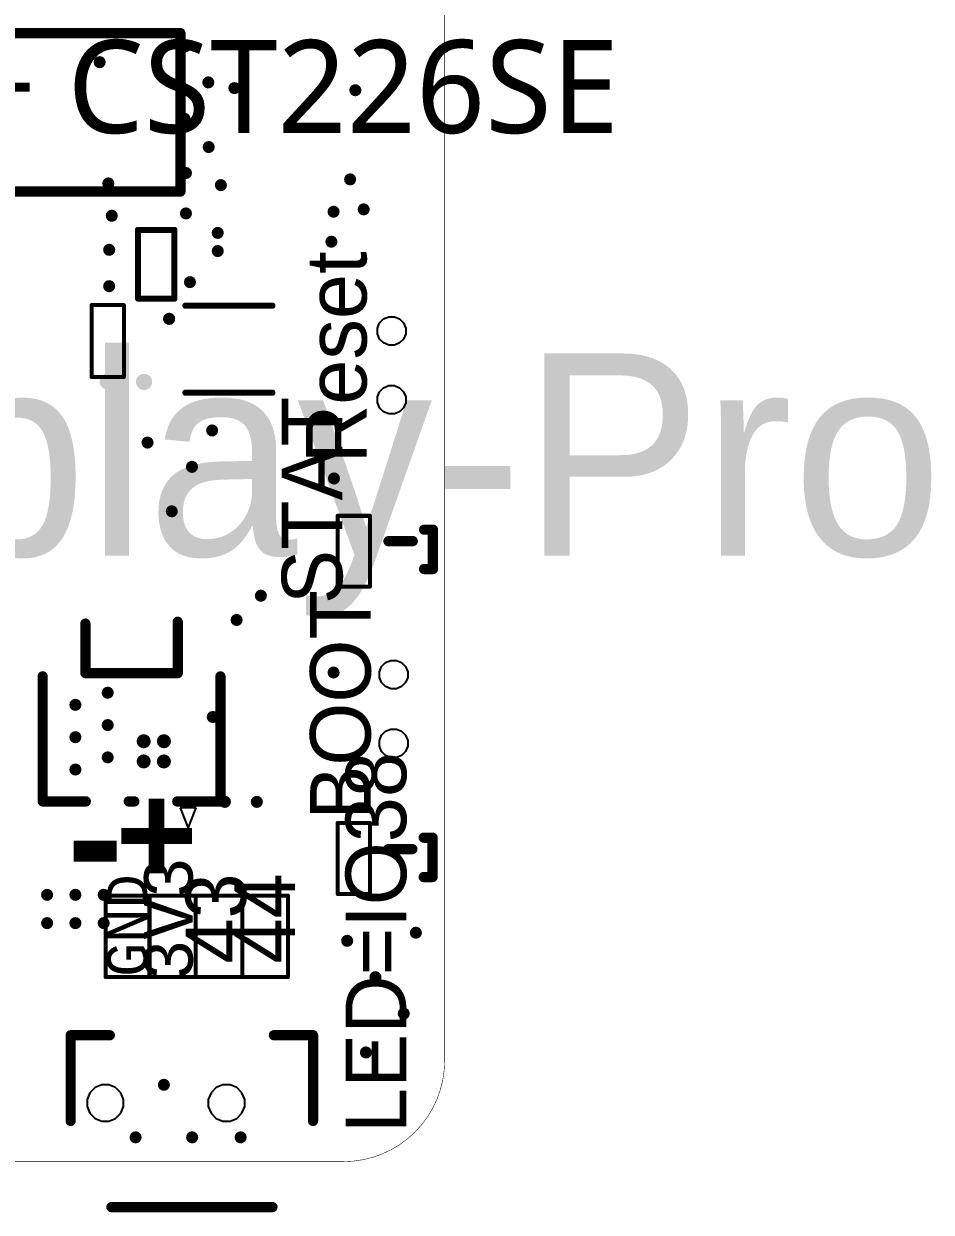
# Model space of a CAD drawing. Header units: millimetres. Extents: x -1.7 to 41.7, y -1.5 to 68.7.
# Drawn here: x 19.22 to 41.68, y -1.45 to 27.95 of the extents above; entities that cross this region are included whole.
import ezdxf

# ---------------------------------------------------------------- set-up
doc = ezdxf.new("R2010")
doc.units = ezdxf.units.MM
for name, color, linetype in [('KeepOutLayer', 6, 'Continuous'), ('MultiLayer', 9, 'Continuous'), ('TopOverlay', 2, 'Continuous'), ('ViaHoleLayer', 16, 'Continuous')]:
    doc.layers.add(name, color=color, linetype=linetype)
doc.styles.add('Arial', font='arialbd.ttf', dxfattribs={"height": 0.2})
doc.styles.add('Comic Sans MS', font='comicbd.ttf', dxfattribs={"height": 0.2})
doc.styles.add('Consolas', font='consolab.ttf', dxfattribs={"height": 0.2})
doc.styles.add('Kristen ITC', font='ITCKRIST.TTF', dxfattribs={"height": 0.2})
doc.styles.add('Segoe Print', font='segoeprb.ttf', dxfattribs={"height": 0.2})

# ---------------------------------------------------------------- blocks, each defined once
blk = doc.blocks.new('SW_SMD_TS24CA_B_1')
at = {"layer": 'MultiLayer'}
for p, q in [((-1.20269, -0.704977), (-1.14932714, -0.5761456599999999)), ((-1.14932714, -0.5761456599999999), (-1.05072434, -0.47754286)), ((-1.05072434, -0.47754286), (-0.921893, -0.4241799999999999)), ((-0.921893, -0.4241799999999999), (-0.7824495399999999, -0.4241799999999999)), ((-0.7824495399999999, -0.4241799999999999), (-0.6536181999999999, -0.47754286)), ((-0.6536181999999999, -0.47754286), (-0.5550153999999999, -0.5761456599999999)), ((-0.5550153999999999, -0.5761456599999999), (-0.5016499999999999, -0.704977)), ((0.49911, -0.704977), (0.55247286, -0.5761456599999999)), ((0.55247286, -0.5761456599999999), (0.65107566, -0.47754286)), ((0.65107566, -0.47754286), (0.7799069999999999, -0.4241799999999999)), ((0.7799069999999999, -0.4241799999999999), (0.91935046, -0.4241799999999999)), ((0.91935046, -0.4241799999999999), (1.0481818, -0.47754286)), ((1.0481818, -0.47754286), (1.1467846, -0.5761456599999999)), ((1.1467846, -0.5761456599999999), (1.20015, -0.704977)), ((-1.20269, -0.7746999999999999), (-1.20269, -0.704977)), ((-1.20269, -0.8444204599999999), (-1.20269, -0.7746999999999999)), ((-1.14932714, -0.9732517999999999), (-1.20269, -0.8444204599999999)), ((-0.5016499999999999, -0.8444204599999999), (-0.5550153999999999, -0.9732517999999999)), ((-0.5016499999999999, -0.704977), (-0.5016499999999999, -0.7746999999999999)), ((-0.5016499999999999, -0.7746999999999999), (-0.5016499999999999, -0.7746999999999999)), ((-0.5016499999999999, -0.7746999999999999), (-0.5016499999999999, -0.8444204599999999)), ((-0.5016499999999999, -0.7746999999999999), (-0.5016499999999999, -0.7746999999999999)), ((0.49911, -0.7746999999999999), (0.49911, -0.704977)), ((0.49911, -0.8444204599999999), (0.49911, -0.7746999999999999)), ((0.55247286, -0.9732517999999999), (0.49911, -0.8444204599999999)), ((1.20015, -0.8444204599999999), (1.1467846, -0.9732517999999999)), ((1.20015, -0.704977), (1.20015, -0.7746999999999999)), ((1.20015, -0.7746999999999999), (1.20015, -0.7746999999999999)), ((1.20015, -0.7746999999999999), (1.20015, -0.8444204599999999)), ((1.20015, -0.7746999999999999), (1.20015, -0.7746999999999999)), ((-1.05072434, -1.0718546), (-1.14932714, -0.9732517999999999)), ((-0.921893, -1.12522), (-1.05072434, -1.0718546)), ((-0.7824495399999999, -1.12522), (-0.921893, -1.12522)), ((-0.6536181999999999, -1.0718546), (-0.7824495399999999, -1.12522)), ((-0.5550153999999999, -0.9732517999999999), (-0.6536181999999999, -1.0718546)), ((0.65107566, -1.0718546), (0.55247286, -0.9732517999999999)), ((0.7799069999999999, -1.12522), (0.65107566, -1.0718546)), ((0.91935046, -1.12522), (0.7799069999999999, -1.12522)), ((1.0481818, -1.0718546), (0.91935046, -1.12522)), ((1.1467846, -0.9732517999999999), (1.0481818, -1.0718546))]:
    blk.add_line(p, q, dxfattribs=at)
blk = doc.blocks.new('SW_SMD_TS24CA_B_2')
at = {"layer": 'MultiLayer'}
for p, q in [((-1.20269, -0.704977), (-1.14932714, -0.5761456599999999)), ((-1.14932714, -0.5761456599999999), (-1.05072434, -0.47754286)), ((-1.05072434, -0.47754286), (-0.921893, -0.4241799999999999)), ((-0.921893, -0.4241799999999999), (-0.7824495399999999, -0.4241799999999999)), ((-0.7824495399999999, -0.4241799999999999), (-0.6536181999999999, -0.47754286)), ((-0.6536181999999999, -0.47754286), (-0.5550153999999999, -0.5761456599999999)), ((-0.5550153999999999, -0.5761456599999999), (-0.5016499999999999, -0.704977)), ((0.49911, -0.704977), (0.55247286, -0.5761456599999999)), ((0.55247286, -0.5761456599999999), (0.65107566, -0.47754286)), ((0.65107566, -0.47754286), (0.7799069999999999, -0.4241799999999999)), ((0.7799069999999999, -0.4241799999999999), (0.91935046, -0.4241799999999999)), ((0.91935046, -0.4241799999999999), (1.0481818, -0.47754286)), ((1.0481818, -0.47754286), (1.1467846, -0.5761456599999999)), ((1.1467846, -0.5761456599999999), (1.20015, -0.704977)), ((-1.20269, -0.7746999999999999), (-1.20269, -0.704977)), ((-1.20269, -0.8444204599999999), (-1.20269, -0.7746999999999999)), ((-1.14932714, -0.9732517999999999), (-1.20269, -0.8444204599999999)), ((-0.5016499999999999, -0.8444204599999999), (-0.5550153999999999, -0.9732517999999999)), ((-0.5016499999999999, -0.704977), (-0.5016499999999999, -0.7746999999999999)), ((-0.5016499999999999, -0.7746999999999999), (-0.5016499999999999, -0.7746999999999999)), ((-0.5016499999999999, -0.7746999999999999), (-0.5016499999999999, -0.8444204599999999)), ((-0.5016499999999999, -0.7746999999999999), (-0.5016499999999999, -0.7746999999999999)), ((0.49911, -0.7746999999999999), (0.49911, -0.704977)), ((0.49911, -0.8444204599999999), (0.49911, -0.7746999999999999)), ((0.55247286, -0.9732517999999999), (0.49911, -0.8444204599999999)), ((1.20015, -0.8444204599999999), (1.1467846, -0.9732517999999999)), ((1.20015, -0.704977), (1.20015, -0.7746999999999999)), ((1.20015, -0.7746999999999999), (1.20015, -0.7746999999999999)), ((1.20015, -0.7746999999999999), (1.20015, -0.8444204599999999)), ((1.20015, -0.7746999999999999), (1.20015, -0.7746999999999999)), ((-1.05072434, -1.0718546), (-1.14932714, -0.9732517999999999)), ((-0.921893, -1.12522), (-1.05072434, -1.0718546)), ((-0.7824495399999999, -1.12522), (-0.921893, -1.12522)), ((-0.6536181999999999, -1.0718546), (-0.7824495399999999, -1.12522)), ((-0.5550153999999999, -0.9732517999999999), (-0.6536181999999999, -1.0718546)), ((0.65107566, -1.0718546), (0.55247286, -0.9732517999999999)), ((0.7799069999999999, -1.12522), (0.65107566, -1.0718546)), ((0.91935046, -1.12522), (0.7799069999999999, -1.12522)), ((1.0481818, -1.0718546), (0.91935046, -1.12522)), ((1.1467846, -0.9732517999999999), (1.0481818, -1.0718546))]:
    blk.add_line(p, q, dxfattribs=at)
blk = doc.blocks.new('CAP_0402_5')
at = {"layer": 'TopOverlay', "const_width": 0.0999998}
for points in [[(-0.889, 0.40000174), (-0.889, -0.3999992)], [(-0.889, 0.40000174), (0.889, 0.40000174)], [(0.889, 0.40000174), (0.889, -0.3999992)], [(-0.889, -0.3999992), (0.889, -0.3999992)]]:
    blk.add_lwpolyline(points, dxfattribs=at)
at = {"layer": 'TopOverlay', "const_width": 0.0499999}
for points in [[(-0.91399868, 0.40000174, 1), (-0.86400132, 0.40000174, 1)], [(-0.91399868, 0.40000174, 1), (-0.86400132, 0.40000174, 1)], [(0.86400132, 0.40000174, 1), (0.91399868, 0.40000174, 1)], [(0.86400132, 0.40000174, 1), (0.91399868, 0.40000174, 1)], [(-0.91399868, -0.3999992, 1), (-0.86400132, -0.3999992, 1)], [(-0.91399868, -0.3999992, 1), (-0.86400132, -0.3999992, 1)], [(0.86400132, -0.3999992, 1), (0.91399868, -0.3999992, 1)], [(0.86400132, -0.3999992, 1), (0.91399868, -0.3999992, 1)]]:
    blk.add_lwpolyline(points, format="xyb", close=True, dxfattribs=at)
blk = doc.blocks.new('DFN_8_L2_0_W2_0_P0_50_BL_EP_1_9')
at = {"layer": 'TopOverlay', "const_width": 0.1524}
for points in [[(-1.076198, -1.076198), (-1.076198, 1.076198)], [(1.076198, -1.076198), (1.076198, 1.076198)]]:
    blk.add_lwpolyline(points, dxfattribs=at)
at = {"layer": 'TopOverlay'}
for points, const_width in [([(-1.114298, 1.076198, 1), (-1.038098, 1.076198, 1)], 0.0762), ([(1.038098, 1.076198, 1), (1.114298, 1.076198, 1)], 0.0762), ([(-1.114298, -1.076198, 1), (-1.038098, -1.076198, 1)], 0.0762), ([(1.038098, -1.076198, 1), (1.114298, -1.076198, 1)], 0.0762), ([(-0.675132, -1.480058, 1), (-0.824992, -1.480058, 1)], 0.1500124), ([(-0.8624951, -1.480058, 1), (-0.7874888999999999, -1.480058, 1)], 0.0750062), ([(-0.7126351, -1.480058, 1), (-0.6376288999999999, -1.480058, 1)], 0.0750062)]:
    blk.add_lwpolyline(points, format="xyb", close=True, dxfattribs=dict(at, const_width=const_width))
blk = doc.blocks.new('R0402_10')
at = {"layer": 'TopOverlay', "const_width": 0.1524}
for points in [[(-0.25395682, 0.4499584599999999), (-0.84987638, 0.4499584599999999)], [(-0.84987638, -0.44987718), (-0.84987638, 0.4499584599999999)], [(0.84996274, 0.4499584599999999), (-0.25395682, 0.4499584599999999)], [(0.84996274, -0.45003974), (0.84996274, 0.4499584599999999)], [(-0.25395682, -0.44987718), (-0.84987638, -0.44987718)], [(-0.84971382, -0.45003974), (-0.84987638, -0.44987718)], [(0.84996274, -0.44987718), (-0.25395682, -0.44987718)]]:
    blk.add_lwpolyline(points, dxfattribs=at)
at = {"layer": 'TopOverlay', "const_width": 0.0762}
for points in [[(-0.88797638, 0.4499584599999999, 1), (-0.81177638, 0.4499584599999999, 1)], [(-0.88797638, 0.4499584599999999, 1), (-0.81177638, 0.4499584599999999, 1)], [(-0.29205682, 0.4499584599999999, 1), (-0.21585682, 0.4499584599999999, 1)], [(-0.29205682, 0.4499584599999999, 1), (-0.21585682, 0.4499584599999999, 1)], [(0.81186274, 0.4499584599999999, 1), (0.8880627399999999, 0.4499584599999999, 1)], [(0.81186274, 0.4499584599999999, 1), (0.8880627399999999, 0.4499584599999999, 1)], [(-0.88797638, -0.44987718, 1), (-0.81177638, -0.44987718, 1)], [(-0.88797638, -0.44987718, 1), (-0.81177638, -0.44987718, 1)], [(-0.88797638, -0.44987718, 1), (-0.81177638, -0.44987718, 1)], [(-0.88781382, -0.45003974, 1), (-0.8116138199999999, -0.45003974, 1)], [(-0.29205682, -0.44987718, 1), (-0.21585682, -0.44987718, 1)], [(-0.29205682, -0.44987718, 1), (-0.21585682, -0.44987718, 1)], [(0.81186274, -0.44987718, 1), (0.8880627399999999, -0.44987718, 1)], [(0.81186274, -0.45003974, 1), (0.8880627399999999, -0.45003974, 1)]]:
    blk.add_lwpolyline(points, format="xyb", close=True, dxfattribs=at)
blk = doc.blocks.new('SW_TH_MSK12C02_HB_1_B_29')
at = {"layer": 'KeepOutLayer'}
for points, const_width in [([(-1.0498582, 0.550164, 1), (-1.9498818, 0.550164, 1)], 0.00508), ([(1.9501358, 0.550164, 1), (1.0501122, 0.550164, 1)], 0.00508), ([(-1.9511518, 0.550164, 1), (-1.9486118, 0.550164, 1)], 0.00254), ([(-1.0511282, 0.550164, 1), (-1.0485882, 0.550164, 1)], 0.00254), ([(1.0488422, 0.550164, 1), (1.0513822, 0.550164, 1)], 0.00254), ([(1.9488658, 0.550164, 1), (1.9514058, 0.550164, 1)], 0.00254)]:
    blk.add_lwpolyline(points, format="xyb", close=True, dxfattribs=dict(at, const_width=const_width))
blk = doc.blocks.new('RES_0402_40')
at = {"layer": 'TopOverlay', "const_width": 0.0999998}
for points in [[(-0.8763000000000001, 0.40000174), (-0.8763000000000001, -0.3999992)], [(-0.8763000000000001, 0.40000174), (0.8763000000000001, 0.40000174)], [(0.8763000000000001, 0.40000174), (0.8763000000000001, -0.3999992)], [(-0.8763000000000001, -0.3999992), (0.8763000000000001, -0.3999992)]]:
    blk.add_lwpolyline(points, dxfattribs=at)
at = {"layer": 'TopOverlay', "const_width": 0.0499999}
for points in [[(-0.9012986799999999, 0.40000174, 1), (-0.8513013199999999, 0.40000174, 1)], [(-0.9012986799999999, 0.40000174, 1), (-0.8513013199999999, 0.40000174, 1)], [(0.8513013199999999, 0.40000174, 1), (0.9012986799999999, 0.40000174, 1)], [(0.8513013199999999, 0.40000174, 1), (0.9012986799999999, 0.40000174, 1)], [(-0.9012986799999999, -0.3999992, 1), (-0.8513013199999999, -0.3999992, 1)], [(-0.9012986799999999, -0.3999992, 1), (-0.8513013199999999, -0.3999992, 1)], [(0.8513013199999999, -0.3999992, 1), (0.9012986799999999, -0.3999992, 1)], [(0.8513013199999999, -0.3999992, 1), (0.9012986799999999, -0.3999992, 1)]]:
    blk.add_lwpolyline(points, format="xyb", close=True, dxfattribs=at)
blk = doc.blocks.new('LED_SMD_L1_7_W1_1_R_RD_GREEN_47')
at = {"layer": 'TopOverlay', "const_width": 0.254}
for points in [[(-0.4932934, 0.6311391999999999), (-0.4932934, 0.8499856)], [(0.4800346, 0.8499856), (-0.4932934, 0.8499856)], [(0.4800346, 0.6299961999999999), (0.4800346, 0.8499856)], [(-0.2100072, -0.2500376), (-0.2100072, 0.3499866)]]:
    blk.add_lwpolyline(points, dxfattribs=at)
at = {"layer": 'TopOverlay', "const_width": 0.127}
for points in [[(-0.5567934, 0.8499856, 1), (-0.4297933999999999, 0.8499856, 1)], [(-0.5567934, 0.8499856, 1), (-0.4297933999999999, 0.8499856, 1)], [(0.4165346, 0.8499856, 1), (0.5435346, 0.8499856, 1)], [(0.4165346, 0.8499856, 1), (0.5435346, 0.8499856, 1)], [(-0.5567934, 0.6311391999999999, 1), (-0.4297933999999999, 0.6311391999999999, 1)], [(0.4165346, 0.6299961999999999, 1), (0.5435346, 0.6299961999999999, 1)], [(-0.2735072, 0.3499866, 1), (-0.1465072, 0.3499866, 1)], [(-0.2735072, -0.2500376, 1), (-0.1465072, -0.2500376, 1)]]:
    blk.add_lwpolyline(points, format="xyb", close=True, dxfattribs=at)
blk = doc.blocks.new('LED_SMD_L1_7_W1_1_R_RD_GREEN_73')
at = {"layer": 'TopOverlay', "const_width": 0.254}
for points in [[(0.4800346, 0.8499856), (-0.4932934, 0.8499856)], [(-0.4932934, 0.6311391999999999), (-0.4932934, 0.8499856)], [(0.4800346, 0.6299961999999999), (0.4800346, 0.8499856)], [(-0.2100072, -0.2500376), (-0.2100072, 0.3499866)]]:
    blk.add_lwpolyline(points, dxfattribs=at)
at = {"layer": 'TopOverlay', "const_width": 0.127}
for points in [[(-0.5567934, 0.8499856, 1), (-0.4297933999999999, 0.8499856, 1)], [(-0.5567934, 0.8499856, 1), (-0.4297933999999999, 0.8499856, 1)], [(0.4165346, 0.8499856, 1), (0.5435346, 0.8499856, 1)], [(0.4165346, 0.8499856, 1), (0.5435346, 0.8499856, 1)], [(-0.5567934, 0.6311391999999999, 1), (-0.4297933999999999, 0.6311391999999999, 1)], [(0.4165346, 0.6299961999999999, 1), (0.5435346, 0.6299961999999999, 1)], [(-0.2735072, 0.3499866, 1), (-0.1465072, 0.3499866, 1)], [(-0.2735072, -0.2500376, 1), (-0.1465072, -0.2500376, 1)]]:
    blk.add_lwpolyline(points, format="xyb", close=True, dxfattribs=at)
blk = doc.blocks.new('RES_0402_74')
at = {"layer": 'TopOverlay', "const_width": 0.0999998}
for points in [[(-0.8763000000000001, -0.3999992), (-0.8763000000000001, 0.40000174)], [(0.8763000000000001, 0.40000174), (-0.8763000000000001, 0.40000174)], [(0.8763000000000001, -0.3999992), (0.8763000000000001, 0.40000174)], [(0.8763000000000001, -0.3999992), (-0.8763000000000001, -0.3999992)]]:
    blk.add_lwpolyline(points, dxfattribs=at)
at = {"layer": 'TopOverlay', "const_width": 0.0499999}
for points in [[(-0.9012986799999999, 0.40000174, 1), (-0.8513013199999999, 0.40000174, 1)], [(-0.9012986799999999, 0.40000174, 1), (-0.8513013199999999, 0.40000174, 1)], [(0.8513013199999999, 0.40000174, 1), (0.9012986799999999, 0.40000174, 1)], [(0.8513013199999999, 0.40000174, 1), (0.9012986799999999, 0.40000174, 1)], [(-0.9012986799999999, -0.3999992, 1), (-0.8513013199999999, -0.3999992, 1)], [(-0.9012986799999999, -0.3999992, 1), (-0.8513013199999999, -0.3999992, 1)], [(0.8513013199999999, -0.3999992, 1), (0.9012986799999999, -0.3999992, 1)], [(0.8513013199999999, -0.3999992, 1), (0.9012986799999999, -0.3999992, 1)]]:
    blk.add_lwpolyline(points, format="xyb", close=True, dxfattribs=at)
blk = doc.blocks.new('CONN_SMD_BM02B_ACHLKS_GAN_ETF_92')
at = {"layer": 'TopOverlay'}
for p, q in [((-1.3999972, 2.6500074), (-1.5999968, 2.1500084)), ((-1.1999976, 2.1500084), (-1.3999972, 2.6500074)), ((-1.5999968, 2.1500084), (-1.5999968, 2.1500084)), ((-1.5999968, 2.1500084), (-1.1999976, 2.1500084))]:
    blk.add_line(p, q, dxfattribs=at)
at = {"layer": 'TopOverlay', "const_width": 0.254}
for points in [[(-2.1999956, 1.9894804), (-2.1999956, -1.1043412)], [(-1.1311382, 1.9894804), (-2.1999956, 1.9894804)], [(0.06885939999999999, 1.9894804), (-0.06885939999999999, 1.9894804)], [(2.1999956, 1.9894804), (1.1311382, 1.9894804)], [(2.1999956, 1.9894804), (2.1999956, -1.1043412)], [(1.143, -1.1855196), (-1.143, -1.1855196)], [(-1.143, -1.1855196), (-1.143, -2.4555196)], [(1.143, -1.1855196), (1.143, -2.4105108)]]:
    blk.add_lwpolyline(points, dxfattribs=at)
at = {"layer": 'TopOverlay', "const_width": 0.127}
for points in [[(-2.2634956, 1.9894804, 1), (-2.1364956, 1.9894804, 1)], [(-2.2634956, 1.9894804, 1), (-2.1364956, 1.9894804, 1)], [(-1.1946382, 1.9894804, 1), (-1.0676382, 1.9894804, 1)], [(-0.1323594, 1.9894804, 1), (-0.0053594, 1.9894804, 1)], [(0.0053594, 1.9894804, 1), (0.1323594, 1.9894804, 1)], [(1.0676382, 1.9894804, 1), (1.1946382, 1.9894804, 1)], [(2.1364956, 1.9894804, 1), (2.2634956, 1.9894804, 1)], [(2.1364956, 1.9894804, 1), (2.2634956, 1.9894804, 1)], [(-2.2634956, -1.1043412, 1), (-2.1364956, -1.1043412, 1)], [(-1.2065, -1.1855196, 1), (-1.0795, -1.1855196, 1)], [(-1.2065, -1.1855196, 1), (-1.0795, -1.1855196, 1)], [(1.0795, -1.1855196, 1), (1.2065, -1.1855196, 1)], [(1.0795, -1.1855196, 1), (1.2065, -1.1855196, 1)], [(2.1364956, -1.1043412, 1), (2.2634956, -1.1043412, 1)], [(-1.2065, -2.4555196, 1), (-1.0795, -2.4555196, 1)], [(1.0795, -2.4105108, 1), (1.2065, -2.4105108, 1)]]:
    blk.add_lwpolyline(points, format="xyb", close=True, dxfattribs=at)
blk = doc.blocks.new('CONN_SMD_A1002WR_S_4P_94')
at = {"layer": 'TopOverlay', "const_width": 0.254}
for points in [[(-3.127121, -0.794004), (-3.127121, 1.3264388)], [(-3.127121, 1.3264388), (-2.1581364, 1.3264388)], [(1.9040094, 1.3264388), (2.8722066, 1.3264388)], [(2.8722066, -0.794004), (2.8722066, 1.3264388)], [(-2.1192998, -2.925572), (1.8663666, -2.925572)]]:
    blk.add_lwpolyline(points, dxfattribs=at)
at = {"layer": 'TopOverlay', "const_width": 0.127}
for points in [[(-3.190621, 1.3264388, 1), (-3.063621, 1.3264388, 1)], [(-3.190621, 1.3264388, 1), (-3.063621, 1.3264388, 1)], [(-2.2216364, 1.3264388, 1), (-2.0946364, 1.3264388, 1)], [(1.8405094, 1.3264388, 1), (1.9675094, 1.3264388, 1)], [(2.8087066, 1.3264388, 1), (2.9357066, 1.3264388, 1)], [(2.8087066, 1.3264388, 1), (2.9357066, 1.3264388, 1)], [(-3.190621, -0.794004, 1), (-3.063621, -0.794004, 1)], [(2.8087066, -0.794004, 1), (2.9357066, -0.794004, 1)], [(-2.1827998, -2.925572, 1), (-2.0557998, -2.925572, 1)], [(1.8028666, -2.925572, 1), (1.9298666, -2.925572, 1)]]:
    blk.add_lwpolyline(points, format="xyb", close=True, dxfattribs=at)

msp = doc.modelspace()

# ---------------------------------------------------------------- hatches: boundary and pattern name
at = {"layer": 'ViaHoleLayer'}
h = msp.add_hatch(color=16, dxfattribs=at)
edge = h.paths.add_edge_path()
edge.add_arc((23.21333686, 27.38961502), 0.1499997, 0, 360)
h = msp.add_hatch(color=16, dxfattribs=at)
edge = h.paths.add_edge_path()
edge.add_arc((21.10000098, 26.99999934), 0.1499997, 0, 360)
h = msp.add_hatch(color=16, dxfattribs=at)
edge = h.paths.add_edge_path()
edge.add_arc((23.79033596, 26.50000034), 0.1499997, 0, 360)
h = msp.add_hatch(color=16, dxfattribs=at)
edge = h.paths.add_edge_path()
edge.add_arc((24.43595824, 26.35786702), 0.1499997, 0, 360)
h = msp.add_hatch(color=16, dxfattribs=at)
edge = h.paths.add_edge_path()
edge.add_arc((27.4288504, 26.30606372), 0.1499997, 0, 360)
h = msp.add_hatch(color=16, dxfattribs=at)
edge = h.paths.add_edge_path()
edge.add_arc((23.19999932, 25.5999996), 0.1499997, 0, 360)
h = msp.add_hatch(color=16, dxfattribs=at)
edge = h.paths.add_edge_path()
edge.add_arc((23.80000066, 24.900001), 0.1499997, 0, 360)
h = msp.add_hatch(color=16, dxfattribs=at)
edge = h.paths.add_edge_path()
edge.add_arc((23.2359581, 24.25786614), 0.1499997, 0, 360)
h = msp.add_hatch(color=16, dxfattribs=at)
edge = h.paths.add_edge_path()
edge.add_arc((21.31533202, 24.00000026), 0.1499997, 0, 360)
h = msp.add_hatch(color=16, dxfattribs=at)
edge = h.paths.add_edge_path()
edge.add_arc((27.29999874, 24.10000006), 0.1499997, 0, 360)
h = msp.add_hatch(color=16, dxfattribs=at)
edge = h.paths.add_edge_path()
edge.add_arc((24.10129292, 23.95786674), 0.1499997, 0, 360)
h = msp.add_hatch(color=16, dxfattribs=at)
edge = h.paths.add_edge_path()
edge.add_arc((21.40000038, 23.19999932), 0.1499997, 0, 360)
h = msp.add_hatch(color=16, dxfattribs=at)
edge = h.paths.add_edge_path()
edge.add_arc((23.2359581, 23.2578656), 0.1499997, 0, 360)
h = msp.add_hatch(color=16, dxfattribs=at)
edge = h.paths.add_edge_path()
edge.add_arc((26.89033484, 23.30000166), 0.1499997, 0, 360)
h = msp.add_hatch(color=16, dxfattribs=at)
edge = h.paths.add_edge_path()
edge.add_arc((27.63595946, 23.3578654), 0.1499997, 0, 360)
h = msp.add_hatch(color=16, dxfattribs=at)
edge = h.paths.add_edge_path()
edge.add_arc((24.0233327, 22.77666768), 0.1499997, 0, 360)
h = msp.add_hatch(color=16, dxfattribs=at)
edge = h.paths.add_edge_path()
edge.add_arc((26.83595852, 22.557867), 0.1499997, 0, 360)
h = msp.add_hatch(color=16, dxfattribs=at)
edge = h.paths.add_edge_path()
edge.add_arc((21.33595936, 22.3578674), 0.1499997, 0, 360)
h = msp.add_hatch(color=16, dxfattribs=at)
edge = h.paths.add_edge_path()
edge.add_arc((24.0233327, 22.32666858), 0.1499997, 0, 360)
h = msp.add_hatch(color=16, dxfattribs=at)
edge = h.paths.add_edge_path()
edge.add_arc((21.33595936, 21.45786666), 0.1499997, 0, 360)
h = msp.add_hatch(color=16, dxfattribs=at)
edge = h.paths.add_edge_path()
edge.add_arc((23.3359579, 21.55786646), 0.1499997, 0, 360)
h = msp.add_hatch(color=16, dxfattribs=at)
edge = h.paths.add_edge_path()
edge.add_arc((21.30000058, 19.0999999), 0.1999996, 0, 360)
h = msp.add_hatch(color=16, dxfattribs=at)
edge = h.paths.add_edge_path()
edge.add_arc((22.19999878, 19.08899916), 0.1999996, 0, 360)
h = msp.add_hatch(color=16, dxfattribs=at)
edge = h.paths.add_edge_path()
edge.add_arc((21.50000018, 18.39999876), 0.1999996, 0, 360)
h = msp.add_hatch(color=16, dxfattribs=at)
edge = h.paths.add_edge_path()
edge.add_arc((23.88500684, 17.88875772), 0.1499997, 0, 360)
h = msp.add_hatch(color=16, dxfattribs=at)
edge = h.paths.add_edge_path()
edge.add_arc((22.2850075, 17.58875832), 0.1499997, 0, 360)
h = msp.add_hatch(color=16, dxfattribs=at)
edge = h.paths.add_edge_path()
edge.add_arc((23.38500784, 16.98875698), 0.1499997, 0, 360)
h = msp.add_hatch(color=16, dxfattribs=at)
edge = h.paths.add_edge_path()
edge.add_arc((26.89999954, 16.69999962), 0.1499997, 0, 360)
h = msp.add_hatch(color=16, dxfattribs=at)
edge = h.paths.add_edge_path()
edge.add_arc((22.8850063, 15.88875918), 0.1499997, 0, 360)
h = msp.add_hatch(color=16, dxfattribs=at)
edge = h.paths.add_edge_path()
edge.add_arc((25.0903359, 13.80000034), 0.1499997, 0, 360)
h = msp.add_hatch(color=16, dxfattribs=at)
edge = h.paths.add_edge_path()
edge.add_arc((24.49033456, 13.20000154), 0.1499997, 0, 360)
h = msp.add_hatch(color=16, dxfattribs=at)
edge = h.paths.add_edge_path()
edge.add_arc((26.89033484, 11.89999906), 0.1499997, 0, 360)
h = msp.add_hatch(color=16, dxfattribs=at)
edge = h.paths.add_edge_path()
edge.add_arc((21.30000058, 11.40000006), 0.1499997, 0, 360)
h = msp.add_hatch(color=16, dxfattribs=at)
edge = h.paths.add_edge_path()
edge.add_arc((20.49999964, 11.09999812), 0.1499997, 0, 360)
h = msp.add_hatch(color=16, dxfattribs=at)
edge = h.paths.add_edge_path()
edge.add_arc((23.90000046, 10.80000126), 0.1499997, 0, 360)
h = msp.add_hatch(color=16, dxfattribs=at)
edge = h.paths.add_edge_path()
edge.add_arc((21.30000058, 10.59999912), 0.1499997, 0, 360)
h = msp.add_hatch(color=16, dxfattribs=at)
edge = h.paths.add_edge_path()
edge.add_arc((20.49999964, 10.29999718), 0.1499997, 0, 360)
h = msp.add_hatch(color=16, dxfattribs=at)
edge = h.paths.add_edge_path()
edge.add_arc((22.19033408, 10.19999992), 0.17499838, 0, 360)
h = msp.add_hatch(color=16, dxfattribs=at)
edge = h.paths.add_edge_path()
edge.add_arc((22.69033562, 10.19999992), 0.17499838, 0, 360)
h = msp.add_hatch(color=16, dxfattribs=at)
edge = h.paths.add_edge_path()
edge.add_arc((21.30000058, 9.80000072), 0.1499997, 0, 360)
h = msp.add_hatch(color=16, dxfattribs=at)
edge = h.paths.add_edge_path()
edge.add_arc((22.19033408, 9.700000919999999), 0.17499838, 0, 360)
h = msp.add_hatch(color=16, dxfattribs=at)
edge = h.paths.add_edge_path()
edge.add_arc((22.69033562, 9.700000919999999), 0.17499838, 0, 360)
h = msp.add_hatch(color=16, dxfattribs=at)
edge = h.paths.add_edge_path()
edge.add_arc((20.49999964, 9.49999878), 0.1499997, 0, 360)
h = msp.add_hatch(color=16, dxfattribs=at)
edge = h.paths.add_edge_path()
edge.add_arc((24.19999986, 8.700000379999999), 0.1499997, 0, 360)
h = msp.add_hatch(color=16, dxfattribs=at)
edge = h.paths.add_edge_path()
edge.add_arc((24.9903361, 8.700000379999999), 0.1499997, 0, 360)
h = msp.add_hatch(color=16, dxfattribs=at)
edge = h.paths.add_edge_path()
edge.add_arc((19.80000104, 6.399999899999999), 0.1499997, 0, 360)
h = msp.add_hatch(color=16, dxfattribs=at)
edge = h.paths.add_edge_path()
edge.add_arc((20.49999964, 6.399999899999999), 0.1499997, 0, 360)
h = msp.add_hatch(color=16, dxfattribs=at)
edge = h.paths.add_edge_path()
edge.add_arc((21.20000078, 6.399999899999999), 0.1499997, 0, 360)
h = msp.add_hatch(color=16, dxfattribs=at)
edge = h.paths.add_edge_path()
edge.add_arc((19.80000104, 5.69999876), 0.1499997, 0, 360)
h = msp.add_hatch(color=16, dxfattribs=at)
edge = h.paths.add_edge_path()
edge.add_arc((20.49999964, 5.69999876), 0.1499997, 0, 360)
h = msp.add_hatch(color=16, dxfattribs=at)
edge = h.paths.add_edge_path()
edge.add_arc((21.20000078, 5.69999876), 0.1499997, 0, 360)
h = msp.add_hatch(color=16, dxfattribs=at)
edge = h.paths.add_edge_path()
edge.add_arc((28.92746564, 5.462008379999999), 0.1499997, 0, 360)
h = msp.add_hatch(color=16, dxfattribs=at)
edge = h.paths.add_edge_path()
edge.add_arc((27.22746396, 5.262008779999999), 0.1499997, 0, 360)
h = msp.add_hatch(color=16, dxfattribs=at)
edge = h.paths.add_edge_path()
edge.add_arc((27.9274651, 4.36200804), 0.1499997, 0, 360)
h = msp.add_hatch(color=16, dxfattribs=at)
edge = h.paths.add_edge_path()
edge.add_arc((28.62746624, 3.462009839999999), 0.1499997, 0, 360)
h = msp.add_hatch(color=16, dxfattribs=at)
edge = h.paths.add_edge_path()
edge.add_arc((27.69033578, 2.50000008), 0.1499997, 0, 360)
h = msp.add_hatch(color=16, dxfattribs=at)
edge = h.paths.add_edge_path()
edge.add_arc((22.69033562, 1.70000168), 0.1499997, 0, 360)
h = msp.add_hatch(color=16, dxfattribs=at)
edge = h.paths.add_edge_path()
edge.add_arc((21.99033448, 0.40000174), 0.1499997, 0, 360)
h = msp.add_hatch(color=16, dxfattribs=at)
edge = h.paths.add_edge_path()
edge.add_arc((23.39033422, 0.40000174), 0.1499997, 0, 360)
h = msp.add_hatch(color=16, dxfattribs=at)
edge = h.paths.add_edge_path()
edge.add_arc((24.59033436, 0.40000174), 0.1499997, 0, 360)

# ---------------------------------------------------------------- linework, layer by layer
at = {"layer": 'KeepOutLayer', "const_width": 0.0127}
for points in [[(29.64032934, 2.30000048), (29.64033188, 66.19999967999999)], [(0.8403336, -0.1999996), (27.14033434, -0.1999996)]]:
    msp.add_lwpolyline(points, dxfattribs=at)
msp.add_lwpolyline([(29.64033442, 2.30000048, -0.4142135623730951), (27.14033434, -0.1999996)], format="xyb", dxfattribs=at)
at = {"layer": 'KeepOutLayer', "const_width": 0.00635}
for points in [[(29.63715434, 2.30000048, 1), (29.64350434, 2.30000048, 1)], [(29.63715942, 2.30000048, 1), (29.64350942, 2.30000048, 1)], [(27.13715934, -0.1999996, 1), (27.14350934, -0.1999996, 1)], [(27.13715934, -0.1999996, 1), (27.14350934, -0.1999996, 1)]]:
    msp.add_lwpolyline(points, format="xyb", close=True, dxfattribs=at)
at = {"layer": 'MultiLayer'}
for p, q in [((20.85889402, 1.50472394), (20.79038514, 1.33932676)), ((20.98548508, 1.631315), (20.85889402, 1.50472394)), ((21.15088226, 1.69982642), (20.98548508, 1.631315)), ((21.24039694, 1.69982642), (21.15088226, 1.69982642)), ((21.32990908, 1.69982642), (21.24039694, 1.69982642)), ((21.49530626, 1.631315), (21.32990908, 1.69982642)), ((21.62189732, 1.50472394), (21.49530626, 1.631315)), ((21.69040874, 1.33932676), (21.62189732, 1.50472394)), ((23.85888802, 1.50472394), (23.79037914, 1.33932676)), ((23.98547908, 1.631315), (23.85888802, 1.50472394)), ((24.15087626, 1.69982642), (23.98547908, 1.631315)), ((24.24039094, 1.69982642), (24.15087626, 1.69982642)), ((24.32990308, 1.69982642), (24.24039094, 1.69982642)), ((24.49530026, 1.631315), (24.32990308, 1.69982642)), ((24.62189132, 1.50472394), (24.49530026, 1.631315)), ((24.69040274, 1.33932676), (24.62189132, 1.50472394)), ((20.79038514, 1.33932676), (20.79038514, 1.24981462)), ((20.79038514, 1.24981462), (20.79038514, 1.24981462)), ((20.79038514, 1.24981462), (20.79038514, 1.16029994)), ((21.69040874, 1.24981462), (21.69040874, 1.33932676)), ((21.69040874, 1.16029994), (21.69040874, 1.24981462)), ((23.79037914, 1.33932676), (23.79037914, 1.24981462)), ((23.79037914, 1.24981462), (23.79037914, 1.24981462)), ((23.79037914, 1.24981462), (23.79037914, 1.16029994)), ((24.69040274, 1.24981462), (24.69040274, 1.33932676)), ((24.69040274, 1.16029994), (24.69040274, 1.24981462)), ((20.79038514, 1.16029994), (20.85889402, 0.99490276)), ((20.85889402, 0.99490276), (20.98548508, 0.8683117)), ((21.49530626, 0.8683117), (21.62189732, 0.99490276)), ((21.62189732, 0.99490276), (21.69040874, 1.16029994)), ((23.79037914, 1.16029994), (23.85888802, 0.99490276)), ((23.85888802, 0.99490276), (23.98547908, 0.8683117)), ((24.49530026, 0.8683117), (24.62189132, 0.99490276)), ((24.62189132, 0.99490276), (24.69040274, 1.16029994)), ((20.98548508, 0.8683117), (21.15088226, 0.7998028199999999)), ((21.15088226, 0.7998028199999999), (21.24039694, 0.7998028199999999)), ((21.24039694, 0.7998028199999999), (21.32990908, 0.7998028199999999)), ((21.32990908, 0.7998028199999999), (21.49530626, 0.8683117)), ((23.98547908, 0.8683117), (24.15087626, 0.7998028199999999)), ((24.15087626, 0.7998028199999999), (24.24039094, 0.7998028199999999)), ((24.24039094, 0.7998028199999999), (24.32990308, 0.7998028199999999)), ((24.32990308, 0.7998028199999999), (24.49530026, 0.8683117))]:
    msp.add_line(p, q, dxfattribs=at)
at = {"layer": 'TopOverlay'}
for points, const_width in [([(6.20347502, 27.71734868), (23.09999952, 27.71734868)], 0.254), ([(23.09999952, 23.80000066), (23.09999952, 27.71734868)], 0.254), ([(6.20347502, 23.80000066), (23.09999952, 23.80000066)], 0.254), ([(21.24888308, 4.36636668), (21.24888308, 6.381221679999999)], 0.0999998), ([(21.24888308, 6.381221679999999), (25.76110926, 6.381221679999999)], 0.0999998), ([(22.33447654, 4.39912506), (22.33447654, 6.347391419999999)], 0.0999998), ([(23.4766866, 4.39912506), (23.4766866, 6.322458779999999)], 0.0999998), ([(24.6325898, 4.36636668), (24.6325898, 6.2897004)], 0.0999998), ([(25.76110926, 4.36636668), (25.76110926, 6.381221679999999)], 0.0999998), ([(21.24888308, 4.36636668), (25.76110926, 4.36636668)], 0.0999998)]:
    msp.add_lwpolyline(points, dxfattribs=dict(at, const_width=const_width))
for points, const_width in [([(23.03649952, 27.71734868, 1), (23.16349952, 27.71734868, 1)], 0.127), ([(23.03649952, 27.71734868, 1), (23.16349952, 27.71734868, 1)], 0.127), ([(23.03649952, 23.80000066, 1), (23.16349952, 23.80000066, 1)], 0.127), ([(23.03649952, 23.80000066, 1), (23.16349952, 23.80000066, 1)], 0.127), ([(21.2238844, 6.381221679999999, 1), (21.27388176, 6.381221679999999, 1)], 0.0499999), ([(21.2238844, 6.381221679999999, 1), (21.27388176, 6.381221679999999, 1)], 0.0499999), ([(22.30947786, 6.347391419999999, 1), (22.35947522, 6.347391419999999, 1)], 0.0499999), ([(23.45168792, 6.322458779999999, 1), (23.50168528, 6.322458779999999, 1)], 0.0499999), ([(24.60759112, 6.2897004, 1), (24.65758848, 6.2897004, 1)], 0.0499999), ([(25.73611058, 6.381221679999999, 1), (25.78610794, 6.381221679999999, 1)], 0.0499999), ([(25.73611058, 6.381221679999999, 1), (25.78610794, 6.381221679999999, 1)], 0.0499999), ([(21.2238844, 4.36636668, 1), (21.27388176, 4.36636668, 1)], 0.0499999), ([(21.2238844, 4.36636668, 1), (21.27388176, 4.36636668, 1)], 0.0499999), ([(22.30947786, 4.39912506, 1), (22.35947522, 4.39912506, 1)], 0.0499999), ([(23.45168792, 4.39912506, 1), (23.50168528, 4.39912506, 1)], 0.0499999), ([(24.60759112, 4.36636668, 1), (24.65758848, 4.36636668, 1)], 0.0499999), ([(25.73611058, 4.36636668, 1), (25.78610794, 4.36636668, 1)], 0.0499999), ([(25.73611058, 4.36636668, 1), (25.78610794, 4.36636668, 1)], 0.0499999)]:
    msp.add_lwpolyline(points, format="xyb", close=True, dxfattribs=dict(at, const_width=const_width))

# ---------------------------------------------------------------- block references
for name, p, rotation in [('R0402_10', (22.50000072, 21.99999918), 270), ('CAP_0402_5', (21.30000058, 20.10000044), 90), ('DFN_8_L2_0_W2_0_P0_50_BL_EP_1_9', (24.29999966, 19.90000084), 270), ('SW_SMD_TS24CA_B_1', (27.55000078, 19.4999991), 90), ('RES_0402_40', (27.39033384, 14.90000068), 90), ('LED_SMD_L1_7_W1_1_R_RD_GREEN_47', (28.50033416, 14.9400006), 270), ('CONN_SMD_BM02B_ACHLKS_GAN_ETF_92', (21.89033468, 10.70000146), 180), ('SW_SMD_TS24CA_B_2', (27.60000068, 11.00000086), 90), ('RES_0402_74', (27.39033384, 7.300000639999999), 270), ('LED_SMD_L1_7_W1_1_R_RD_GREEN_73', (28.49033418, 7.320000599999999), 270), ('SW_TH_MSK12C02_HB_1_B_29', (22.74052094, 1.79997862), 180)]:
    msp.add_blockref(name, p, dxfattribs=dict(rotation=rotation))
msp.add_blockref('CONN_SMD_A1002WR_S_4P_94', (23.51033398, 1.59999934))

# ---------------------------------------------------------------- texts
for s, height, rotation, style, p in [('ST7796 + CST226SE', 2.30000048, 360, 'Segoe Print', (6.8637277, 25.24684308)), ('Reset', 1.49999954, 90, 'Comic Sans MS', (27.70703628, 17.07671718)), ('T-Display-Pro', 5.00000016, 360, 'Kristen ITC', (1.10000034, 14.7930489)), ('STAT', 1.49999954, 90, 'Comic Sans MS', (27.1080738, 13.59413842)), ('BOOT', 1.49999954, 90, 'Comic Sans MS', (27.80807748, 8.2569558)), ('LED=IO38', 1.49999954, 90, 'Comic Sans MS', (28.6883094, 0.51006502)), ('+', 2.50000008, 360, 'Arial', (21.49033548, 6.65000194)), ('-', 2.99999908, 360, 'Arial', (20.29033534, 6.350002539999999)), ('3V3', 1.20000014, 90, 'Consolas', (23.40198774, 4.27827948)), ('GND', 1.00000054, 90, 'Consolas', (22.28071744, 4.36881524)), ('43', 1.49999954, 90, 'Comic Sans MS', (24.72604402, 4.69999568)), ('44', 1.49999954, 90, 'Comic Sans MS', (25.93645562, 4.69999314))]:
    msp.add_text(s, height=height, rotation=rotation, dxfattribs=dict(at, style=style)).set_placement(p)

doc.saveas('drawing.dxf')
